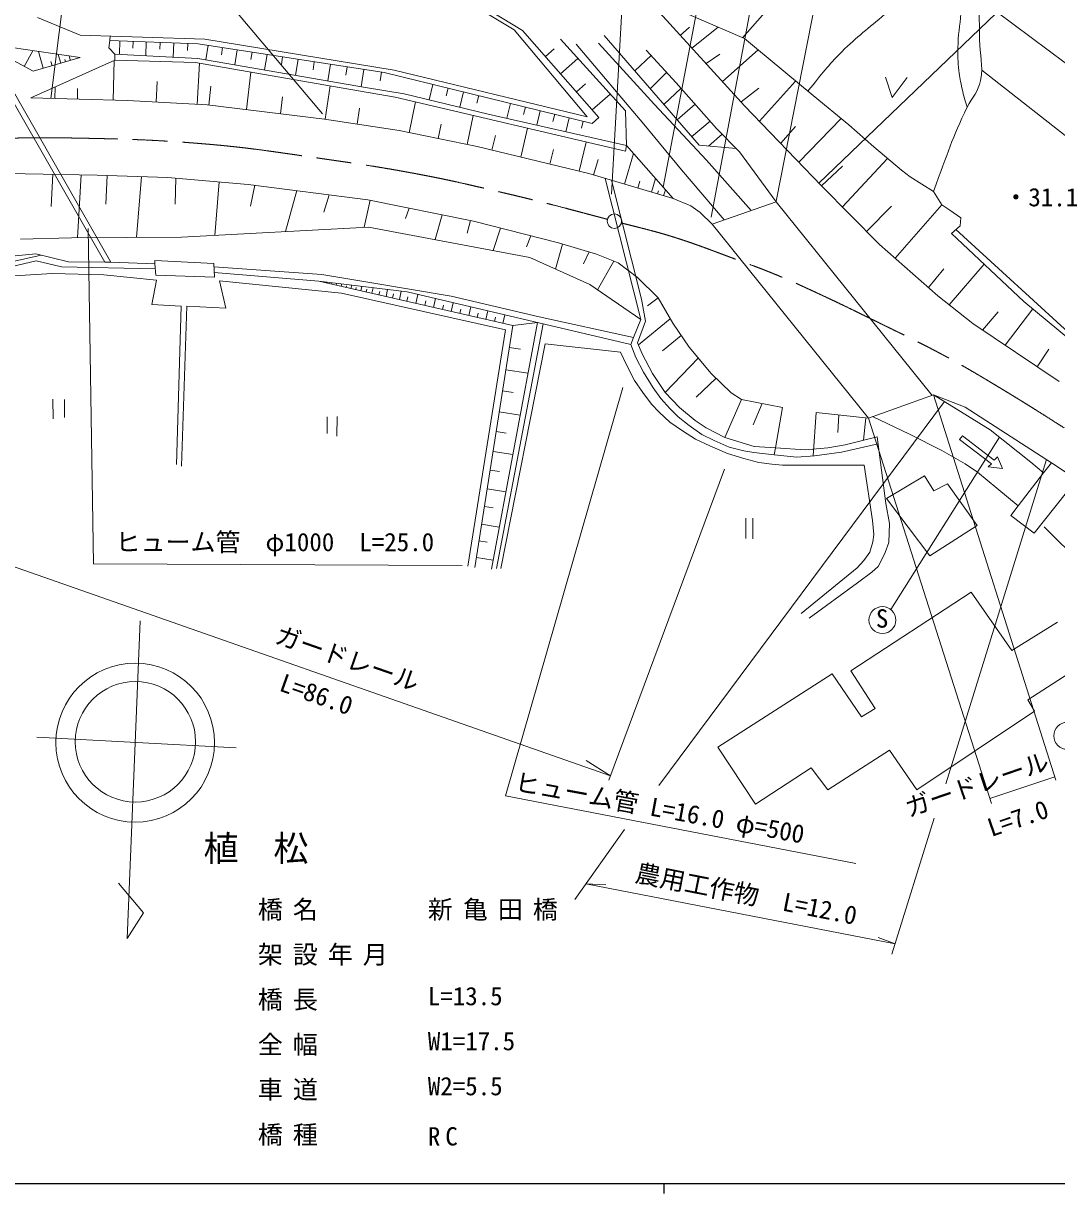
# Model space of a CAD drawing. Units: millimetres, scale not verified. Extents: x 40000 to 680000, y 20000 to 380000.
# Drawn here: x 203947 to 307266, y 204000 to 320963 of the extents above; entities that cross this region are included whole.
import ezdxf
from ezdxf.enums import TextEntityAlignment as Align

# ---------------------------------------------------------------- set-up
doc = ezdxf.new("R2010")
doc.units = ezdxf.units.MM
doc.header["$LTSCALE"] = 1000
doc.linetypes.add('CHAIN', pattern=[18.5, 12, -1.5, 3.5, -1.5])
for name, color, linetype, lineweight in [('M-BGD', 7, 'Continuous', 13), ('M-BMK', 2, 'CHAIN', 13), ('M-TTL-BAND', 7, 'Continuous', 25)]:
    doc.layers.add(name, color=color, linetype=linetype, lineweight=lineweight)
doc.layers.add('M-STR-HTXT', color=7, linetype='Continuous')
doc.styles.add('ＭＳ ゴシック', font='')
doc.styles.get('ＭＳ ゴシック').set_extended_font_data('MS Gothic')

msp = doc.modelspace()

# ---------------------------------------------------------------- linework, layer by layer
at = {"layer": 'M-BGD'}
for p, q in [((206690, 313472), (210470, 343393)), ((273785, 335314), (267924, 304597)), ((278655, 333174), (272732, 301603)), ((279208, 303180), (284862, 331750)), ((264250, 330547), (262743, 303888)), ((275840, 319534), (284339, 329108)), ((221428, 326670), (233841, 311940)), ((253024, 320333), (246258, 324401)), ((246485, 324728), (253873, 320266)), ((283500, 304998), (302810, 323530)), ((267212, 322405), (276066, 312734)), ((276053, 319442), (270262, 321956)), ((301314, 322094), (318369, 309361)), ((205349, 321538), (209626, 319801)), ((269635, 319758), (270545, 320592)), ((270789, 318498), (273434, 320579)), ((209626, 319801), (222103, 319385)), ((212591, 319240), (212620, 319701)), ((222103, 319385), (241014, 316289)), ((260315, 311634), (253024, 320333)), ((253873, 320266), (261485, 311564)), ((257656, 319374), (264154, 312225)), ((271507, 308783), (262018, 319741)), ((277053, 318630), (276053, 319442)), ((199454, 319032), (209611, 317540)), ((212078, 297085), (199779, 318593)), ((204911, 316181), (200523, 318565)), ((204032, 316659), (204888, 318234)), ((205940, 316479), (205456, 318150)), ((212591, 319240), (212488, 318527)), ((212488, 318527), (213096, 317904)), ((221427, 318928), (212591, 319240)), ((213591, 319205), (213544, 317880)), ((214916, 319158), (214892, 318496)), ((216240, 319111), (216192, 317741)), ((217610, 319063), (217586, 318378)), ((218981, 319014), (218931, 317597)), ((220398, 318964), (220373, 318256)), ((240025, 316055), (221427, 318928)), ((222415, 318775), (222191, 317329)), ((223861, 318552), (223749, 317829)), ((225308, 318329), (225076, 316828)), ((256145, 317668), (257014, 318429)), ((265974, 310886), (259207, 318902)), ((267056, 312864), (261472, 318974)), ((269238, 315024), (266232, 318298)), ((273851, 315154), (277433, 318313)), ((282912, 313746), (277053, 318630)), ((213095, 317289), (204691, 313527)), ((209611, 317540), (204911, 316181)), ((206815, 316732), (206688, 317169)), ((207690, 316984), (207437, 317859)), ((208170, 317123), (208107, 317342)), ((208650, 317262), (208524, 317700)), ((212928, 313299), (213038, 317264)), ((213095, 317289), (213096, 317904)), ((221143, 317066), (213095, 317289)), ((213096, 317904), (221396, 317467)), ((234002, 314839), (221143, 317066)), ((221335, 312866), (221568, 316993)), ((221396, 317467), (238145, 314557)), ((226808, 318097), (226692, 317346)), ((228309, 317865), (228068, 316308)), ((229866, 317624), (229746, 316846)), ((231423, 317384), (231173, 315768)), ((233038, 317134), (232913, 316327)), ((257666, 315930), (259404, 317451)), ((266727, 317759), (265079, 316206)), ((272210, 316946), (273574, 317890)), ((226243, 312342), (226694, 316105)), ((234653, 316885), (234395, 315209)), ((236329, 316626), (236200, 315788)), ((238005, 316367), (237737, 314628)), ((239744, 316098), (239610, 315229)), ((260817, 310970), (240025, 316055)), ((241014, 316289), (260315, 311634)), ((268274, 316075), (266622, 314424)), ((299803, 316295), (314036, 305114)), ((202167, 315542), (212680, 297099)), ((217208, 313099), (217325, 315162)), ((222479, 312792), (222705, 314674)), ((241115, 313592), (234002, 314839)), ((234110, 311397), (234627, 314730)), ((244882, 314867), (244507, 313334)), ((259246, 314124), (260150, 314914)), ((273270, 310458), (269238, 315024)), ((277542, 311198), (281170, 315198)), ((290141, 315597), (290834, 313558)), ((290834, 313558), (292329, 315558)), ((204691, 313527), (214342, 313260)), ((207105, 313461), (207136, 314580)), ((207105, 313461), (207136, 314580)), ((209344, 313399), (209374, 314452)), ((229650, 311933), (229854, 313637)), ((238145, 314557), (242036, 313933)), ((264146, 308187), (241115, 313592)), ((242036, 313933), (250425, 311899)), ((246415, 314492), (246227, 313726)), ((247948, 314117), (247574, 312590)), ((249475, 313744), (249288, 312980)), ((260827, 312317), (262633, 313897)), ((269721, 314477), (267988, 312846)), ((275714, 313118), (277494, 314475)), ((286486, 310826), (282912, 313746)), ((214342, 313260), (222334, 312810)), ((222334, 312810), (234049, 311407)), ((237316, 310899), (237565, 312503)), ((242535, 310041), (243158, 313112)), ((252653, 312967), (252288, 311475)), ((254144, 312602), (253962, 311856)), ((272245, 307295), (267056, 312864)), ((271127, 312886), (269312, 311318)), ((276066, 312734), (283751, 304738)), ((234049, 311407), (241511, 310248)), ((248327, 308866), (248914, 311761)), ((250425, 311899), (264265, 308751)), ((255636, 312237), (255283, 310794)), ((257079, 311884), (256903, 311163)), ((258522, 311531), (258181, 310135)), ((259919, 311190), (259748, 310492)), ((261485, 311564), (260817, 310970)), ((264154, 312225), (264265, 308751)), ((272610, 311205), (270764, 309641)), ((281501, 307078), (285724, 311449)), ((241511, 310248), (249307, 308667)), ((245431, 309453), (245725, 310901)), ((253674, 307605), (254373, 310480)), ((269751, 306338), (265974, 310886)), ((275564, 308119), (273270, 310458)), ((279673, 308981), (281160, 310657)), ((288990, 308613), (286486, 310826)), ((250799, 308304), (251149, 309742)), ((259516, 306186), (260226, 309107)), ((275226, 308464), (271507, 308783)), ((273833, 309884), (272457, 308701)), ((249307, 308667), (260488, 305950)), ((256595, 306896), (256950, 308356)), ((264042, 304899), (264950, 307973)), ((264265, 308751), (264146, 308187)), ((268930, 303455), (264265, 308751)), ((279234, 303145), (275564, 308119)), ((291762, 306297), (288990, 308613)), ((260968, 305808), (261422, 307344)), ((276713, 302268), (272245, 307295)), ((283751, 304738), (285841, 306686)), ((285841, 302631), (290359, 307469)), ((202325, 305950), (211334, 305808)), ((206890, 305878), (206737, 302659)), ((209740, 305833), (209374, 299545)), ((211334, 305808), (218358, 305556)), ((212318, 305773), (212207, 302882)), ((215754, 305650), (215253, 299569)), ((218358, 305556), (226436, 304873)), ((219194, 305485), (219129, 302896)), ((260488, 305950), (268930, 303455)), ((262108, 305471), (265679, 291371)), ((265771, 293414), (262758, 305279)), ((266765, 304095), (267167, 305456)), ((274015, 301328), (269751, 306338)), ((292623, 305634), (291762, 306297)), ((294960, 304168), (292623, 305634)), ((223530, 305119), (223096, 299771)), ((226436, 304873), (238374, 303344)), ((227075, 304791), (226643, 302699)), ((231298, 304250), (230163, 300158)), ((265403, 304497), (265604, 305178)), ((267368, 303917), (267457, 304218)), ((267971, 303738), (268149, 304341)), ((283751, 304738), (289564, 298880)), ((295781, 302842), (294960, 304168)), ((234534, 303836), (233977, 302097)), ((238630, 303291), (238030, 300589)), ((238374, 303344), (248946, 301190)), ((268930, 303455), (270678, 302723)), ((272816, 300911), (279234, 303145)), ((279234, 303145), (294837, 283784)), ((242508, 302502), (242151, 301474)), ((245810, 301829), (245128, 299348)), ((270678, 302723), (271614, 302055)), ((271614, 302055), (272816, 300911)), ((288274, 300180), (290756, 302692)), ((291126, 297502), (295781, 302842)), ((296603, 302288), (295781, 302842)), ((297702, 301525), (296603, 302288)), ((219754, 299587), (238442, 300612)), ((238442, 300612), (254590, 297560)), ((248660, 301249), (248327, 300003)), ((248946, 301190), (257470, 299023)), ((272816, 300911), (288459, 281522)), ((296759, 299971), (297613, 300724)), ((297613, 300724), (297702, 301525)), ((203673, 299409), (208773, 299543)), ((208773, 299543), (219754, 299587)), ((210962, 266961), (210421, 300471)), ((251660, 300500), (250930, 298252)), ((254677, 299733), (254269, 298625)), ((304005, 293170), (296759, 299971)), ((297192, 300353), (309225, 289375)), ((257871, 298905), (257155, 296411)), ((257470, 299023), (261271, 297909)), ((289564, 298880), (295400, 293734)), ((188721, 294021), (205717, 297799)), ((189713, 293614), (205226, 297238)), ((193499, 296825), (205200, 297924)), ((205200, 297924), (208467, 297137)), ((205226, 297238), (207750, 296624)), ((208467, 297137), (212078, 297085)), ((212078, 297085), (212680, 297099)), ((212680, 297099), (217083, 296944)), ((217083, 296944), (217093, 297271)), ((217093, 297271), (222983, 296974)), ((254590, 297560), (260604, 294865)), ((260521, 298129), (259968, 296941)), ((261271, 297909), (263424, 297018)), ((262978, 297202), (261365, 294341)), ((201340, 295636), (206819, 295977)), ((206819, 295977), (212002, 295829)), ((207750, 296624), (217137, 296416)), ((217202, 295786), (217083, 296944)), ((222983, 296974), (223042, 295588)), ((222998, 296628), (233792, 295871)), ((233502, 295198), (223021, 296076)), ((263424, 297018), (265369, 295578)), ((294456, 294566), (296005, 296418)), ((296532, 292834), (300037, 296895)), ((212002, 295829), (217258, 295294)), ((217258, 295294), (216798, 292874)), ((223042, 295588), (217202, 295786)), ((224200, 292504), (223547, 295227)), ((223547, 295227), (235752, 294009)), ((252880, 290755), (233502, 295198)), ((242317, 294134), (233502, 295198)), ((233792, 295871), (238593, 295079)), ((234263, 295024), (234278, 295090)), ((234750, 294912), (234780, 295044)), ((235238, 294800), (235265, 294918)), ((235725, 294688), (235779, 294923)), ((236212, 294577), (236251, 294746)), ((236700, 294465), (236777, 294803)), ((238593, 295079), (246730, 293713)), ((260604, 294865), (265679, 291371)), ((265369, 295578), (267433, 293528)), ((235752, 294009), (252143, 290330)), ((237187, 294353), (237238, 294574)), ((237674, 294241), (237775, 294682)), ((238233, 294113), (238297, 294393)), ((238792, 293985), (238920, 294544)), ((239500, 293823), (239581, 294177)), ((240208, 293660), (240371, 294369)), ((240853, 293513), (240963, 293938)), ((241546, 293354), (241738, 294204)), ((242280, 293185), (242384, 293637)), ((264703, 288863), (242317, 294134)), ((243183, 292978), (243390, 293881)), ((246730, 293713), (255511, 291649)), ((295400, 293734), (298874, 290973)), ((216798, 292874), (219723, 292710)), ((219723, 292710), (219272, 276889)), ((219747, 276696), (220290, 292692)), ((220290, 292692), (224200, 292504)), ((244075, 292774), (244178, 293220)), ((244968, 292569), (245173, 293461)), ((245850, 292367), (245951, 292808)), ((246732, 292164), (246935, 293047)), ((248476, 291764), (248676, 292636)), ((266172, 291201), (265771, 293414)), ((267433, 293528), (266366, 292734)), ((267433, 293528), (268874, 290989)), ((302127, 288787), (304898, 292424)), ((312090, 286409), (304005, 293170)), ((247604, 291964), (247704, 292400)), ((249338, 291567), (249437, 291998)), ((250201, 291369), (250398, 292231)), ((251053, 291174), (251150, 291600)), ((251905, 290978), (252100, 291830)), ((255511, 291649), (264955, 289555)), ((265679, 291371), (264955, 289555)), ((268624, 291430), (265445, 288822)), ((299865, 290307), (301431, 292136)), ((252143, 290330), (248399, 266709)), ((249086, 266575), (252880, 290755)), ((255356, 291064), (250742, 266398)), ((255934, 290928), (251250, 266463)), ((252880, 290755), (255356, 291064)), ((265354, 289036), (266172, 291201)), ((268874, 290989), (270529, 288591)), ((298874, 290973), (307528, 285159)), ((251695, 266485), (256110, 288943)), ((256110, 288943), (263655, 288097)), ((264955, 289555), (264703, 288863)), ((265822, 287928), (265354, 289036)), ((269709, 289779), (267841, 288229)), ((252535, 288562), (253646, 288388)), ((263655, 288097), (264210, 286899)), ((264703, 288863), (265202, 287580)), ((266872, 285968), (265822, 287928)), ((270529, 288591), (272734, 285963)), ((305306, 286652), (306501, 288389)), ((264210, 286899), (265051, 285256)), ((265202, 287580), (265959, 286110)), ((271439, 287507), (268112, 284080)), ((252187, 286342), (254407, 285993)), ((265959, 286110), (266909, 284550)), ((268112, 284080), (266872, 285968)), ((273219, 285495), (271216, 283619)), ((272734, 285963), (274739, 284025)), ((251858, 284244), (252907, 284080)), ((252169, 243762), (263883, 284582)), ((265051, 285256), (265888, 284068)), ((266909, 284550), (267681, 283466)), ((206899, 283395), (206919, 281425)), ((208067, 283355), (208067, 281564)), ((265888, 284068), (266764, 282895)), ((267482, 244796), (296040, 283166)), ((267681, 283466), (268587, 282457)), ((269558, 282569), (268112, 284080)), ((275741, 283357), (274078, 279570)), ((274739, 284025), (275741, 283357)), ((275741, 283357), (279840, 282577)), ((288459, 281522), (294962, 283828)), ((294962, 283828), (300612, 280353)), ((294962, 283828), (298118, 282603)), ((294962, 283828), (307186, 245313)), ((251529, 282147), (253626, 281818)), ((266764, 282895), (267536, 282093)), ((267536, 282093), (268575, 281098)), ((268587, 282457), (269421, 281628)), ((271135, 281282), (269558, 282569)), ((277808, 282964), (276929, 280846)), ((279840, 282577), (279157, 278531)), ((282928, 277735), (283212, 282066)), ((283212, 282066), (288459, 281522)), ((298118, 282603), (306760, 277035)), ((234313, 281640), (234313, 279962)), ((235338, 281685), (235278, 279695)), ((268575, 281098), (269852, 280251)), ((269421, 281628), (270510, 280766)), ((270510, 280766), (271777, 279885)), ((272207, 280550), (271135, 281282)), ((285478, 281831), (285382, 280088)), ((288185, 281550), (287953, 279312)), ((300757, 242983), (288459, 281522)), ((288853, 281661), (292556, 279921)), ((251218, 280165), (252209, 280010)), ((269852, 280251), (271159, 279420)), ((271777, 279885), (273015, 279262)), ((274078, 279570), (272207, 280550)), ((277033, 278665), (274078, 279570)), ((289318, 279654), (286130, 278854)), ((290189, 272962), (289318, 279654)), ((290681, 262384), (301547, 279613)), ((292556, 279921), (295793, 278258)), ((297864, 279744), (297571, 279369)), ((297864, 279744), (301016, 277314)), ((300612, 280353), (304688, 277124)), ((271159, 279420), (272599, 278737)), ((272599, 278737), (274366, 277965)), ((273015, 279262), (274519, 278599)), ((274519, 278599), (275975, 278232)), ((279157, 278531), (277033, 278665)), ((279024, 277836), (279157, 278531)), ((282121, 278330), (279157, 278531)), ((284398, 278528), (282121, 278330)), ((286130, 278854), (284398, 278528)), ((285764, 278122), (289410, 278948)), ((297571, 279369), (300747, 276954)), ((250907, 278184), (252889, 277873)), ((274366, 277965), (275985, 277475)), ((275975, 278232), (276984, 278084)), ((275985, 277475), (277485, 277059)), ((276984, 278084), (279024, 277836)), ((279024, 277836), (281300, 277597)), ((281300, 277597), (283052, 277746)), ((283052, 277746), (285764, 278122)), ((295793, 278258), (298124, 276936)), ((296174, 244941), (306243, 277368)), ((301016, 277314), (301346, 277644)), ((301346, 277644), (301847, 276479)), ((250613, 276312), (251549, 276165)), ((262486, 245317), (274041, 276411)), ((277485, 277059), (278806, 276896)), ((278806, 276896), (279846, 276821)), ((279846, 276821), (288013, 276807)), ((288013, 276807), (288859, 271275)), ((298124, 276936), (299341, 276105)), ((299341, 276105), (301287, 274516)), ((300747, 276954), (300419, 276626)), ((300419, 276626), (301847, 276479)), ((305958, 276055), (303430, 272749)), ((304688, 277124), (305958, 276055)), ((306760, 277035), (305958, 276055)), ((306760, 277035), (314021, 272201)), ((290248, 273465), (294069, 275732)), ((294069, 275732), (294990, 274227)), ((294990, 274227), (296356, 274940)), ((296356, 274940), (299306, 270762)), ((305034, 269997), (309276, 275360)), ((250320, 274440), (252192, 274147)), ((301287, 274516), (303430, 272749)), ((250042, 272672), (250926, 272533)), ((290550, 270982), (290189, 272962)), ((294594, 267733), (290248, 273465)), ((303430, 272749), (302678, 271779)), ((276204, 271494), (276204, 269474)), ((276887, 271494), (276877, 269435)), ((302678, 271779), (305034, 269997)), ((249765, 270904), (251533, 270626)), ((288859, 271275), (288993, 269865)), ((290476, 269067), (290550, 270982)), ((299306, 270762), (294594, 267733)), ((306025, 270633), (309797, 266896)), ((249503, 269233), (250338, 269102)), ((288889, 269137), (288592, 268098)), ((288993, 269865), (288889, 269137)), ((290135, 268072), (290476, 269067)), ((198637, 268170), (262648, 245752)), ((288592, 268098), (287983, 267266)), ((289704, 267166), (290135, 268072)), ((247824, 266772), (210962, 266961)), ((249241, 267563), (250911, 267301)), ((287983, 267266), (287315, 266538)), ((288783, 266097), (289437, 266676)), ((289437, 266676), (289704, 267166)), ((287315, 266538), (281719, 261997)), ((287343, 265057), (288783, 266097)), ((282532, 261508), (287343, 265057)), ((286697, 256237), (298709, 264122)), ((298709, 264122), (302793, 258293)), ((215629, 261237), (214319, 229487)), ((302793, 258293), (307347, 261125)), ((289122, 252495), (286697, 256237)), ((310059, 257016), (304377, 253336)), ((273392, 248614), (284816, 255960)), ((284816, 255960), (287766, 251663)), ((304377, 253336), (305050, 252218)), ((287766, 251663), (289122, 252495)), ((305050, 252218), (293285, 244343)), ((205291, 249635), (225212, 248546)), ((277151, 242932), (273392, 248614)), ((290560, 248322), (284383, 244343)), ((293285, 244343), (290560, 248322)), ((262648, 245752), (260224, 247287)), ((282734, 246541), (277151, 242932)), ((284383, 244343), (282734, 246541)), ((300596, 243490), (307075, 245662)), ((287184, 236997), (252169, 243762)), ((290793, 227940), (295037, 241515)), ((259077, 233400), (264066, 240393)), ((215943, 232074), (213445, 235034)), ((260180, 234946), (291117, 228977)), ((260180, 234946), (262186, 234847)), ((214319, 229487), (215943, 232074)), ((291117, 228977), (289412, 229606))]:
    msp.add_line(p, q, dxfattribs=at)
for centre, radius in [((263045, 301198), 727), ((289851, 261321), 1348), ((215125, 249070), 7939), ((215148, 249159), 6019), ((308328, 249754), 1348)]:
    msp.add_circle(centre, radius, dxfattribs=at)
for points, knots in [([(282394, 314178), (283890, 316086), (284362, 316668), (285784, 318116), (287349, 319710), (288409, 320409), (290094, 321875), (291581, 323168), (292237, 324131), (293903, 325183), (294754, 325720), (295202, 326375), (296208, 326335), (296728, 326314), (297145, 326297), (297461, 325884), (297711, 325557), (297485, 325242), (297511, 324832), (297572, 323891), (297719, 323369), (297712, 322426), (297701, 321051), (297433, 320293), (297411, 318918), (297396, 317998), (297372, 317479), (297461, 316563)], [0, 0, 0, 0, 1, 1, 1, 2, 2, 2, 3, 3, 3, 4, 4, 4, 5, 5, 5, 6, 6, 6, 7, 7, 7, 8, 8, 8, 9, 9, 9, 9]), ([(294960, 304168), (296450, 308211), (296792, 309399), (298328, 312593), (298833, 313643), (299452, 314114), (299666, 315260), (299961, 316838), (299596, 317764), (299566, 319369), (299526, 321522), (299527, 322207), (299516, 324882)], [0, 0, 0, 0, 1, 1, 1, 2, 2, 2, 3, 3, 3, 4, 4, 4, 4]), ([(297461, 316563), (297573, 315670), (297610, 315408), (297763, 314679), (297936, 313853), (298028, 313568), (298328, 312593)], [0, 0, 0, 0, 1, 1, 1, 2, 2, 2, 2])]:
    msp.add_open_spline(points, degree=3, knots=knots, dxfattribs=at)
at = {"layer": 'M-BMK'}
for points, knots in [([(164728, 304733), (167038, 305264), (168571, 305565), (171105, 306045), (175137, 306809), (177402, 307223), (181469, 307768), (185937, 308367), (188455, 308593), (192947, 308956), (196352, 309231), (198264, 309353), (201679, 309461), (204832, 309560), (206602, 309553), (209756, 309490), (214464, 309397), (217106, 309323), (221799, 308941), (226299, 308574), (228801, 308162), (233270, 307523), (237247, 306954), (239478, 306639), (243426, 305897), (246787, 305265), (248649, 304803), (251979, 304026), (256080, 303069), (258455, 302412), (262337, 301385)], [0, 0, 0, 0, 1, 1, 1, 2, 2, 2, 3, 3, 3, 4, 4, 4, 5, 5, 5, 6, 6, 6, 7, 7, 7, 8, 8, 8, 9, 9, 9, 10, 10, 10, 10]), ([(263744, 301016), (265821, 300481), (267193, 300181), (269405, 299467), (271433, 298813), (272544, 298367), (274542, 297626), (276329, 296964), (277337, 296610), (279101, 295889), (280704, 295234), (281582, 294817), (283155, 294092), (285756, 292894), (287191, 292174), (289762, 290914), (292064, 289787), (293364, 289176), (295628, 287974), (297766, 286839), (298928, 286136), (301005, 284893), (305676, 282098), (308196, 280374), (312832, 277521), (317989, 274346), (320966, 272710), (326076, 269461), (327615, 268482), (328455, 267900), (329953, 266859), (331848, 265542), (332905, 264795), (334720, 263370), (336769, 261760), (337918, 260851), (339828, 259078), (341418, 257601), (342179, 256641), (343706, 255097), (344935, 253855), (345418, 253373), (346738, 252066)], [0, 0, 0, 0, 1, 1, 1, 2, 2, 2, 3, 3, 3, 4, 4, 4, 5, 5, 5, 6, 6, 6, 7, 7, 7, 8, 8, 8, 9, 9, 9, 10, 10, 10, 11, 11, 11, 12, 12, 12, 13, 13, 13, 14, 14, 14, 14])]:
    msp.add_open_spline(points, degree=3, knots=knots, dxfattribs=at)
at = {"layer": 'M-TTL-BAND'}
for p, q in [((40000, 205000), (579000, 205000)), ((268000, 205000), (268000, 204000))]:
    msp.add_line(p, q, dxfattribs=at)

# ---------------------------------------------------------------- texts
at = {"layer": 'M-BGD', "style": 'ＭＳ ゴシック'}
for s, height, p in [('・31.1', 1833, (301942, 302127)), ('ヒューム管\u3000φ1000\u3000L=25.0', 1833, (213153, 267657)), ('S', 1833, (289195, 260018)), ('植\u3000松', 2566, (221953, 236457))]:
    msp.add_text(s, height=height, dxfattribs=at).set_placement(p, align=Align.BOTTOM_LEFT)
for s, rotation, p in [('ガードレール', 340.774, (228789, 258572)), ('L=86.0', 340.463, (229240, 253778)), ('ガードレール', 18.883, (292667, 241091)), ('ヒューム管 L=16.0 φ=500', 349.577, (252875, 243755)), ('L=7.0', 18.825, (300919, 239119)), ('農用工作物\u3000L=12.0', 348.84, (264924, 234671))]:
    msp.add_text(s, height=1833, rotation=rotation, dxfattribs=at).set_placement(p, align=Align.BOTTOM_LEFT)
at = {"layer": 'M-STR-HTXT', "style": 'ＭＳ ゴシック'}
for s, p in [('L=13.5', (244390, 222275)), ('W1=17.5', (244390, 217775)), ('W2=5.5', (244390, 213275))]:
    msp.add_text(s, height=1833, dxfattribs=at).set_placement(p, align=Align.BOTTOM_LEFT)
at = {"layer": 'M-STR-HTXT', "char_height": 1833, "attachment_point": 7, "style": 'ＭＳ ゴシック'}
for s, insert in [('\\T1.4;橋名', (227390, 231275)), ('\\T1.4;新亀田橋', (244390, 231275)), ('\\T1.4;架設年月', (227390, 226775)), ('\\T1.4;橋長', (227390, 222275)), ('\\T1.4;全幅', (227390, 217775)), ('\\T1.4;車道', (227390, 213275)), ('\\T1.4;橋種', (227390, 208775)), ('\\T1.4;RC', (244390, 208775))]:
    msp.add_mtext(s, dxfattribs=dict(at, insert=insert))

doc.saveas('drawing.dxf')
